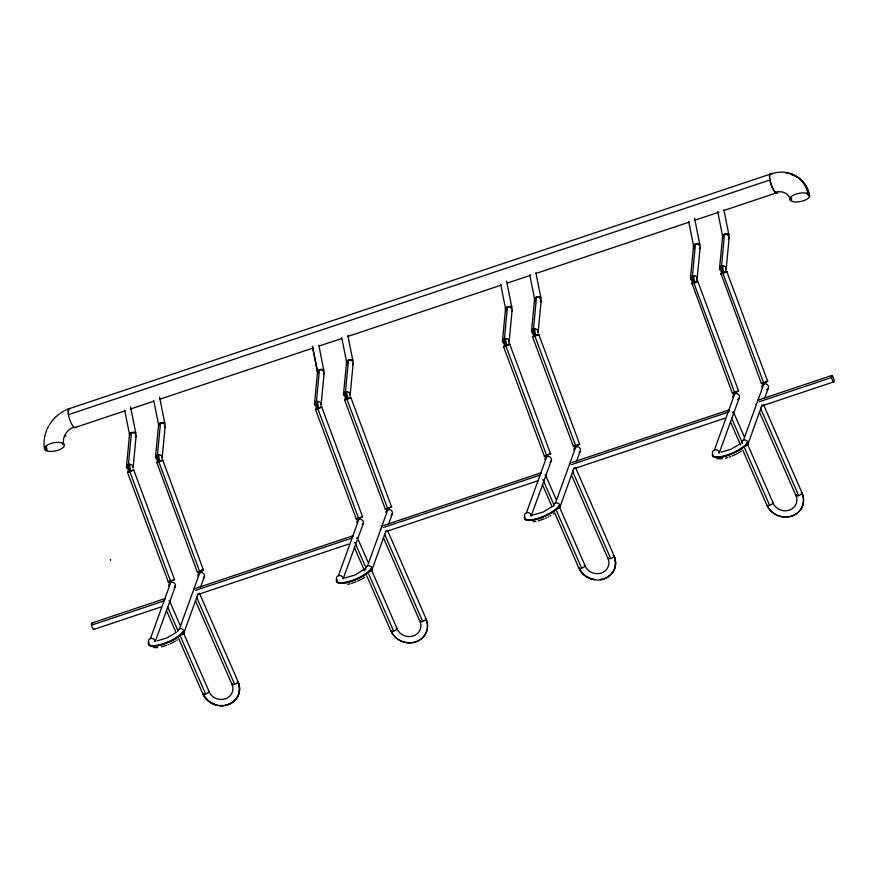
<?xml version="1.0" encoding="UTF-8"?>
<svg xmlns="http://www.w3.org/2000/svg" width="878" height="878" viewBox="0 0 878 878"><rect width="100%" height="100%" fill="white"/><g stroke="black" fill="none" stroke-linecap="round" stroke-linejoin="round"><path stroke-width="1.32" d="M169.026 581.434L168.335 581.938L127.464 472.298L133.697 470.059L133.105 469.96L133.719 469.96L174.601 579.689L168.335 581.982L174.338 579.59M202.28 570.799L197.374 572.269L156.745 462.311L162.77 460.237L203.378 569.866M361.473 517.515L362.603 516.747L321.732 407.107L320.854 407.107M391.105 507.001L385.376 509.372L391.643 507.034L350.772 397.339L349.894 397.394M508.856 344.209L509.734 344.154L550.605 453.893L544.338 456.187L550.067 453.816M578.525 444.894L579.645 444.136L538.774 334.441L532.551 336.823L573.411 446.496L578.295 445.003M737.487 391.709L738.617 390.951L697.736 281.256L696.605 281.377M766.527 381.996L767.657 381.228L726.775 271.543L725.645 271.653M126.476 466.668L129.483 435.148M150.456 638.536L170.903 582.026L129.889 471.815A7.529 2.008 71.5 0 1 128.451 464.495L131.437 432.602M133.116 467.469L136.123 435.949M155.516 456.944L158.534 425.424M179.496 628.824L199.943 572.313L158.929 462.102A7.529 2.008 71.5 0 1 157.491 454.771L160.476 422.889M162.156 457.756L165.174 426.236M314.478 403.77L317.496 372.25M338.458 575.639L358.904 519.128L317.902 408.918A7.529 2.008 71.5 0 1 316.453 401.597L319.438 369.704M321.118 404.571L324.136 373.051M343.528 394.046L346.536 362.526M350.157 394.848L353.175 363.327M502.49 340.862L505.498 309.341M526.46 512.741L546.917 456.231L505.904 346.02A7.529 2.008 71.5 0 1 504.466 338.688L507.44 306.806M509.13 341.674L512.137 310.154M531.53 331.149L534.537 299.628M555.5 503.017L575.957 446.507L534.943 336.296A7.529 2.008 71.5 0 1 533.506 328.976L536.48 297.093M538.17 331.95L541.177 300.43M690.492 277.964L693.499 246.444M714.472 449.843L734.919 393.322L693.905 283.122A7.529 2.008 71.5 0 1 692.468 275.791L695.442 243.908M697.132 278.776L700.139 247.245M719.532 268.251L722.55 236.731M743.512 440.119L763.959 383.609L722.945 273.398A7.529 2.008 71.5 0 1 721.507 266.078L724.493 234.185M726.172 269.052L729.179 237.532M321.107 407.063L321.732 407.052L315.465 409.4L356.336 519.085L361.242 517.625M385.903 508.911L385.376 509.328L344.505 399.644L345.372 399.051M509.745 344.209C496.114 348.939 508.571 345.91 509.108 344.154M537.907 334.496L538.785 334.496L532.781 336.493M737.257 391.818L732.351 393.245L691.908 283.21M766.296 382.106L761.391 383.576L720.948 273.497M204.903 697A19.206 17.56 20 0 1 202.994 693.642L202.895 693.916A19.206 17.56 20 0 0 217.228 705.341M218.018 705.495A19.206 17.56 20 0 0 238.015 682.162L238.114 681.899A19.206 17.56 20 0 1 225.229 705.21M397.888 639.305A19.206 17.56 20 0 1 390.897 631.008L390.995 630.744M402.157 641.522A19.206 17.56 20 0 0 422.296 638.065A19.206 17.56 20 0 0 426.028 619.264L426.126 619.001M600.365 579.809A19.206 17.56 20 0 0 614.029 556.367L614.128 556.092A19.206 17.56 20 0 1 603.515 578.854M789.915 516.626A19.206 17.56 20 0 0 802.031 493.469L802.13 493.195M155.241 641.522L175.238 586.647M183.831 633.082L198.11 593.594M343.254 578.624L357.072 540.409M371.833 570.184L386.111 530.685M531.256 515.726L551.252 460.851M559.846 507.275L574.113 467.787M719.258 452.829L739.254 397.954M747.847 444.378L762.115 404.89M365.72 569.866A3.347 3.062 20 0 1 367.553 565.904L387.955 509.405L346.942 399.205A7.529 2.008 71.5 0 1 345.493 391.873L348.478 359.991M200.48 587.184L204.278 576.934M358.015 537.841L363.24 523.749M388.482 524.287L392.29 514.036M576.495 461.389L580.292 451.138M764.497 398.491L768.294 388.241M168.335 581.949L169.169 581.357M203.005 569.921C205.057 570.382 195.607 573.477 198.066 571.721M362.219 516.703L356.336 519.041L356.863 518.635M503.478 346.459L544.338 456.143L544.865 455.726M579.645 444.169L573.762 446.101M732.724 392.916L738.585 390.919M761.391 383.532L767.657 381.271L766.944 381.239M65.685 436.179L66.026 435.521M133.697 470.059L127.464 472.265M345.35 399.062C343.002 400.895 351.935 397.789 350.146 397.339M692.314 282.979C689.757 285.087 700.732 280.784 696.32 281.454M720.761 273.607L726.786 271.587L725.36 271.73M161.892 460.291L162.77 460.291L156.536 462.618M321.732 407.107L315.465 409.357M350.772 397.394L344.505 399.644M197.374 572.226L198.208 571.644M203.641 569.976L202.511 570.7M356.336 519.041L357.17 518.459M697.747 281.311L691.48 283.561M726.786 271.598L720.52 273.848M364.491 569.131L355.008 575.013L344.659 578.053M552.141 506.562L543.01 512.115L532.167 515.188M175.754 632.698L167.007 637.922L157.162 640.896M739.77 444.005L731.023 449.218L721.178 452.192M553.316 514.091L553.897 513.685M176.697 640.292L177.301 639.886M740.714 451.588L741.317 451.193M364.074 577.79L364.699 577.395M740.088 451.994L738.771 452.785M174.755 641.478L175.424 641.083M363.426 578.185L362.076 578.964M550.089 516.066L550.769 515.682M174.074 641.862L172.659 642.619M738.091 453.169L736.675 453.926M361.385 579.348L359.947 580.095M547.949 517.197L548.673 516.824M171.934 642.992L170.453 643.695M735.951 454.288L734.469 455.002M359.201 580.446L357.708 581.137M545.71 518.239L546.467 517.899M733.712 455.342L732.197 455.978M168.181 644.682L168.938 644.364M356.183 581.785L351.639 583.387M544.195 518.887L538.181 520.895M200.118 570.81L201.775 570.239M200.623 570.623L202.214 570.107M166.655 645.275L161.464 646.866M729.146 457.109L730.672 456.571M68.374 408.972L769.951 174.25M68.363 414.701L769.94 179.979M501.097 285.163L348.072 336.362M507.583 282.99L530.927 275.165M536.118 273.431L689.131 222.134M694.322 220.4L718.961 212.136M724.152 210.402L777.315 192.578A10.097 2.689 71.5 0 1 771.071 184.215A10.097 2.689 71.5 0 1 771.103 173.899A33.869 29.424 -48.7 0 1 808.001 193.709L809.549 195.07A10.097 4.17 -11.3 0 1 797.751 201.918A10.097 4.17 -11.3 0 1 791.517 196.431A10.097 4.17 -11.3 0 1 808.001 193.709M195.706 588.37L352.078 536.052M91.685 623.095L165.163 598.511A3.347 0.889 71.5 0 0 164.866 599.136M383.708 525.472L540.091 473.154M758.219 400.094L831.707 375.51M571.71 462.574L728.092 410.256M91.51 625.158L163.725 601.002M195.333 590.433L351.705 538.115M383.335 527.524L539.718 475.207M571.337 464.627L727.719 412.309M759.316 401.74L831.532 377.584M348.566 544.119L197.396 594.691M93.781 629.438L160.817 607.016M537.874 480.782L385.398 531.794M761.61 406.009L833.804 381.853A3.347 0.889 71.5 0 0 832.97 376.892A3.347 0.889 71.5 0 0 831.488 377.299A3.347 0.889 71.5 0 0 833.804 381.853M724.58 418.323L573.4 468.896M75.738 427.301L125.016 410.838M130.207 409.104L153.551 401.312M160.026 399.15L313.062 348.05M319.548 345.888L341.586 338.524M727.653 457.581L725.48 458.173M350.179 583.793L347.732 584.331M533.111 521.817L535.734 521.433M538.137 334.441L538.73 334.408M162.123 460.248L162.715 460.204M722.385 458.766L716.953 458.766M157.722 647.558L153.376 647.547M767.021 381.217L767.657 381.271M549.979 453.838L550.605 453.893M391.017 507.023L391.621 507.001M361.977 516.736L362.581 516.714M44.613 449.24A10.097 4.17 -11.3 0 1 56.51 442.413A10.097 4.17 -11.3 0 1 62.612 447.945A10.097 4.17 -11.3 0 1 46.128 450.612L44.613 449.24A33.869 29.501 -47.8 0 1 44.328 438.912M69.889 408.819L69.538 408.621A10.097 2.689 71.5 0 0 69.592 419.256A10.097 2.689 71.5 0 0 75.859 427.059M771.839 174.393L771.103 173.91A10.097 2.766 71.3 0 0 770.906 183.974A10.097 2.766 71.3 0 0 777.271 192.688M791.308 199.756L791.682 200.173A15.113 13.126 -48.7 0 0 790.672 197.155M62.887 444.597L62.525 444.18A15.113 13.159 -47.8 0 1 62.36 443.116M712.738 454.376A19.206 5.872 -23.6 0 0 728.103 455.397A19.206 5.872 -23.6 0 0 747.957 442.325L747.694 441.722A19.206 5.872 -23.6 0 1 727.829 454.793A19.206 5.872 -23.6 0 1 712.475 453.772M524.671 517.57A19.206 5.872 -23.6 0 0 540.464 518.174A19.206 5.872 -23.6 0 0 559.955 505.223L559.681 504.62A19.206 5.872 -23.6 0 1 539.454 517.811A19.206 5.872 -23.6 0 1 524.561 516.363M371.833 567.814L371.679 567.517A19.206 5.872 -23.6 0 1 351.452 580.709A19.206 5.872 -23.6 0 1 336.559 579.271L336.68 579.579A19.228 5.883 -23.6 0 0 351.584 581.027A19.228 5.883 -23.6 0 0 371.833 567.814L371.943 568.132A19.206 5.872 -23.6 0 1 352.089 581.192A19.206 5.872 -23.6 0 1 336.724 580.182M183.82 630.711L183.678 630.415A19.206 5.872 -23.6 0 1 163.451 643.607A19.206 5.872 -23.6 0 1 148.558 642.169L148.821 642.773A19.206 5.872 -23.6 0 0 163.714 644.222A19.206 5.872 -23.6 0 0 183.941 631.03L183.82 630.711A19.228 5.883 -23.6 0 1 163.582 643.925A19.228 5.883 -23.6 0 1 148.667 642.476A3.347 3.062 20 0 1 151.071 638.394A3.347 3.062 20 0 1 155.044 641.62M763.432 404.473L802.13 493.085M760.48 408.16L798.662 495.598M759.404 411.914L795.951 495.609M744.061 436.333L733.317 411.727A3.347 1.021 -23.6 0 1 732.702 412.693M747.826 444.937L773.09 502.809M731.44 417.873L742.579 443.379M744.698 448.23L769.622 505.311M730.364 421.627L740.582 445.025M742.733 449.953L766.911 505.322A19.206 17.56 20 0 0 771.992 512.05M575.43 467.37L614.128 555.994M572.478 471.058L610.66 558.496M571.94 476.041L607.949 558.507M556.059 499.231L545.315 474.625A3.347 1.021 -23.6 0 1 545.183 475.053M559.286 506.606L585.088 565.706M542.911 479.553L554.04 505.059M556.696 511.128L581.62 568.209M542.363 484.524L552.042 506.694M554.72 512.851L578.909 568.22M387.428 530.268L426.115 618.891M384.476 533.956L422.658 621.394M383.401 537.709L419.947 621.404M368.058 562.129L357.302 537.523A3.347 1.021 -23.6 0 1 356.688 538.488M371.273 569.504L397.075 628.604M354.899 542.45L366.038 567.956M368.694 574.025L393.607 631.106M354.361 547.433L364.568 570.821M366.719 575.749L390.908 631.117M199.416 593.166L238.114 681.789M196.463 596.853L234.645 684.291M195.388 600.607L231.935 684.302M209.074 691.502L183.272 632.412M180.045 625.026L169.3 600.42A3.347 1.021 -23.6 0 1 169.169 600.859M167.424 606.566L178.036 630.854M180.681 636.934L205.606 694.004M166.348 610.331L176.028 632.489M178.717 638.646L202.895 694.015M808.495 195.739L808.331 195.267A32.727 28.425 -48.7 0 0 807.826 193.16M45.678 448.57L45.832 449.042A32.727 28.502 -47.8 0 1 45.48 446.88M723.856 209.721L728.762 234.272M717.743 211.763L722.649 236.314M694.553 218.139L699.722 243.985M688.703 221.475L693.609 246.027M535.854 272.619L540.76 297.17M529.741 274.66L534.647 299.211M506.551 281.037L511.72 306.883M500.701 284.373L505.607 308.935M347.842 335.517L352.758 360.068M341.729 337.558L346.634 362.109M318.802 345.23L323.708 369.781M312.689 347.282L317.595 371.833M312.305 346.042L317.408 371.581M159.587 397.119L164.746 422.966M153.727 400.456L158.38 423.723M130.548 406.843L135.706 432.689M124.687 410.18L129.593 434.731A3.347 1.383 -11.3 0 1 132.776 432.283A3.347 1.383 -11.3 0 1 135.596 433.842M757.923 400.719A3.347 0.889 71.5 0 1 758.504 400.149M129.516 435.927A3.347 2.766 5.5 0 1 133.566 432.876A3.347 2.766 5.5 0 1 135.497 437.266M169.125 586.339A3.347 3.062 20 0 1 170.617 582.509A3.347 3.062 20 0 1 174.941 583.749A3.347 3.062 20 0 1 174.261 587.821M174.667 585.977A7.287 1.943 71.5 0 1 174.492 587.645M154.66 641.269A12.544 3.83 -23.6 0 1 154.78 640.435M126.849 468.281A3.347 2.766 5.5 0 1 129.373 464.308A3.347 2.766 5.5 0 1 133.039 467.809M128.451 464.495A3.347 2.766 5.4 0 0 127.409 465.055A7.287 1.943 71.5 0 0 128.803 472.144M131.074 471.387A7.287 1.943 71.5 0 1 129.681 464.297M159.39 425.369A3.347 1.383 -11.3 0 1 159.137 423.525A3.347 1.383 -11.3 0 1 163.527 422.527A3.347 1.383 -11.3 0 1 164.57 424.195M158.556 426.203A3.347 2.766 5.5 0 1 162.606 423.152A3.347 2.766 5.5 0 1 164.537 427.553M197.978 576.045A3.347 3.062 20 0 1 200.041 572.643A3.347 3.062 20 0 1 204.091 574.212A3.347 3.062 20 0 1 203.301 578.108M203.685 577.208A7.287 1.943 71.5 0 1 203.531 577.922M177.455 631.567A3.347 3.062 20 0 1 182.042 628.955A3.347 3.062 20 0 1 183.085 634.07M182.525 634.454A3.347 3.062 20 0 1 181.878 634.706M155.889 458.568A3.347 2.766 5.5 0 1 158.644 454.584A3.347 2.766 5.5 0 1 161.947 458.448M157.491 454.771A3.347 2.766 5.4 0 0 156.46 455.342A7.287 1.943 71.5 0 0 157.853 462.432M160.114 461.674A7.287 1.943 71.5 0 1 158.72 454.584M237.29 681.416A3.347 1.021 -23.6 0 1 237.455 682.788A3.347 1.021 -23.6 0 1 233.493 684.599A3.347 1.021 -23.6 0 1 232.143 683.775M238.081 682.019A19.228 17.582 20 0 1 225.185 705.363M224.406 705.484A19.228 17.582 20 0 1 218.852 705.495M217.272 705.221A19.228 17.582 20 0 1 209.919 702.082M209.271 701.621A19.228 17.582 20 0 1 205.298 697.769M204.837 697.143A19.228 17.582 20 0 1 202.928 693.785M208.251 691.129A3.347 1.021 -23.6 0 1 208.338 692.566A3.347 1.021 -23.6 0 1 204.267 694.344A3.347 1.021 -23.6 0 1 203.235 693.324M231.968 684.072A12.544 11.469 20 0 1 225.284 698.844A12.544 11.469 20 0 1 209.041 691.743M222.88 705.495A19.206 17.56 20 0 1 220.499 705.495M217.327 705.067A19.206 17.56 20 0 1 215.768 704.672M215 704.43A19.206 17.56 20 0 1 213.497 703.86M212.761 703.53A19.206 17.56 20 0 1 209.974 701.939M209.326 701.478A19.206 17.56 20 0 1 205.364 697.626M68.451 411.98A8.879 2.371 71.5 0 1 68.813 410.07M569.91 463.88A3.347 0.889 71.5 0 1 570.041 463.145M729.014 411.881A3.347 0.889 71.5 0 1 729.003 409.96M506.365 309.286A3.347 1.383 -11.3 0 1 506.178 307.399A3.347 1.383 -11.3 0 1 510.678 306.466A3.347 1.383 -11.3 0 1 511.358 308.266M506.233 311.416A3.347 2.766 5.5 0 1 506.529 307.662A3.347 2.766 5.5 0 1 511.084 307.783A3.347 2.766 5.5 0 1 511.424 311.547M544.898 459.688A3.347 3.062 20 0 1 547.301 456.494A3.347 3.062 20 0 1 551.197 458.393A3.347 3.062 20 0 1 550.023 462.179M550.605 461.444A7.287 1.943 71.5 0 1 550.506 461.839M524.682 516.681A3.347 3.062 20 0 1 527.151 512.587A3.347 3.062 20 0 1 531.047 515.957M530.729 515.715A12.544 3.83 -23.6 0 1 530.795 514.629M502.754 342.288A3.347 2.766 5.5 0 1 505.893 338.502A3.347 2.766 5.5 0 1 508.79 342.607M503.829 343.441A3.347 2.766 5.5 0 1 503.061 342.76M504.466 338.688A3.347 2.766 5.4 0 0 503.423 339.259A7.287 1.943 71.5 0 0 504.817 346.349M507.089 345.592A7.287 1.943 71.5 0 1 505.695 338.502M535.075 299.475A3.347 1.383 -11.3 0 1 535.503 297.51A3.347 1.383 -11.3 0 1 539.948 296.797A3.347 1.383 -11.3 0 1 540.288 298.641M535.251 301.681A3.347 2.766 5.5 0 1 535.58 297.938A3.347 2.766 5.5 0 1 540.124 298.07A3.347 2.766 5.5 0 1 540.475 301.834M573.938 449.964A3.347 3.062 20 0 1 576.341 446.77A3.347 3.062 20 0 1 580.237 448.68A3.347 3.062 20 0 1 579.063 452.466M579.656 451.731A7.287 1.943 71.5 0 1 579.546 452.126M553.524 506.31A3.347 3.062 20 0 1 557.782 503.05A3.347 3.062 20 0 1 559.099 508.263M559.835 504.916A19.228 5.883 -23.6 0 1 539.959 517.998A19.228 5.883 -23.6 0 1 524.583 516.977M531.618 332.169A3.347 2.766 5.5 0 1 535.196 328.811A3.347 2.766 5.5 0 1 537.83 332.883M532.606 333.541A3.347 2.766 5.5 0 1 532.331 333.3M533.506 328.976A3.347 2.766 5.4 0 0 532.463 329.546A7.287 1.943 71.5 0 0 533.857 336.636M536.129 335.868A7.287 1.943 71.5 0 1 534.735 328.778M613.14 555.62A3.347 1.021 -23.6 0 1 613.546 556.915A3.347 1.021 -23.6 0 1 609.573 558.792A3.347 1.021 -23.6 0 1 608.147 557.969M614.095 556.224A19.228 17.582 20 0 1 600.42 579.689M591.728 579.03A19.228 17.582 20 0 0 594.867 579.7A19.206 17.56 20 0 1 589.412 578.328M590.96 578.778A19.228 17.582 20 0 1 589.456 578.207M588.721 577.878A19.228 17.582 20 0 1 579.26 568.681M599.586 579.897A19.206 17.56 20 0 1 595.613 579.908M588.677 577.998A19.206 17.56 20 0 1 578.909 568.11L579.008 567.846A3.347 1.021 -23.6 0 0 582.685 567.77A3.347 1.021 -23.6 0 0 584.254 565.333M607.982 558.265A12.544 11.469 20 0 1 601.298 573.049A12.544 11.469 20 0 1 585.055 565.937M602.769 579.074A19.206 17.56 20 0 1 600.464 579.535M594.911 579.546A19.206 17.56 20 0 1 592.551 579.085M591.015 578.635A19.206 17.56 20 0 1 589.511 578.053M588.776 577.724A19.206 17.56 20 0 1 586.658 576.583M585.988 576.144A19.206 17.56 20 0 1 579.326 568.549M318.352 372.195A3.347 1.383 -11.3 0 1 318.099 370.34A3.347 1.383 -11.3 0 1 322.5 369.342A3.347 1.383 -11.3 0 1 323.532 371.01M317.759 373.666A3.347 2.766 5.5 0 1 321.172 369.901A3.347 2.766 5.5 0 1 323.51 374.368M356.896 522.586A3.347 3.062 20 0 1 361.44 519.622A3.347 3.062 20 0 1 362.263 524.923M362.669 523.672A7.287 1.943 71.5 0 1 362.504 524.737M336.68 579.579A3.347 3.062 20 0 1 339.084 575.496A3.347 3.062 20 0 1 343.046 578.723M342.661 578.108A12.544 3.83 -23.6 0 1 342.793 577.537M314.741 405.186A3.347 2.766 5.5 0 1 317.726 401.4A3.347 2.766 5.5 0 1 320.909 405.263M316.453 401.597A3.347 2.766 5.4 0 0 315.421 402.157A7.287 1.943 71.5 0 0 316.815 409.247M319.087 408.489A7.287 1.943 71.5 0 1 317.693 401.4M347.403 362.471A3.347 1.383 -11.3 0 1 347.139 360.628A3.347 1.383 -11.3 0 1 351.54 359.629A3.347 1.383 -11.3 0 1 352.572 361.297M347.271 364.6A3.347 2.766 5.5 0 1 347.567 360.847A3.347 2.766 5.5 0 1 352.122 360.957A3.347 2.766 5.5 0 1 352.462 364.732M385.914 512.522A3.347 3.062 20 0 1 390.787 510.063A3.347 3.062 20 0 1 391.05 515.364M391.709 514.146A7.287 1.943 71.5 0 1 391.544 515.024M367.553 565.904A3.347 3.062 20 0 1 371.877 567.923A3.347 3.062 20 0 1 369.89 571.808M343.781 395.473A3.347 2.766 5.5 0 1 346.931 391.687A3.347 2.766 5.5 0 1 349.828 395.791M345.504 391.873A3.347 2.766 5.4 0 0 344.461 392.444A7.287 1.943 71.5 0 0 345.855 399.534M348.127 398.777A7.287 1.943 71.5 0 1 346.733 391.676M425.292 618.507A3.347 1.021 -23.6 0 1 425.457 619.89A3.347 1.021 -23.6 0 1 421.495 621.701A3.347 1.021 -23.6 0 1 420.145 620.867M380.306 529.895A3.347 1.021 -23.6 0 1 380.789 529.357M426.093 619.122A19.228 17.582 20 0 1 414.723 642.114M413.955 642.301A19.228 17.582 20 0 1 405.274 642.323M404.495 642.136A19.228 17.582 20 0 1 402.19 641.412M401.444 641.105A19.228 17.582 20 0 1 398.601 639.623M397.921 639.184A19.228 17.582 20 0 1 390.929 630.887M401.411 641.225A19.206 17.56 20 0 1 398.557 639.744M396.252 628.231A3.347 1.021 -23.6 0 1 396.351 629.658A3.347 1.021 -23.6 0 1 392.279 631.447A3.347 1.021 -23.6 0 1 391.237 630.426M419.98 621.174A12.544 11.469 20 0 1 413.286 635.946A12.544 11.469 20 0 1 397.043 628.835M381.908 526.778A3.347 0.889 71.5 0 1 382.04 526.043M540.87 473.593A3.347 0.889 71.5 0 1 541.002 472.858M193.895 589.676A3.347 0.889 71.5 0 1 194.027 588.94M352.868 536.491A3.347 0.889 71.5 0 1 352.989 535.756M93.979 629.241A3.347 0.889 71.5 0 1 92.388 627.803A3.347 0.889 71.5 0 1 91.389 623.72A3.347 0.889 71.5 0 1 92.695 624.006M789.98 173.646A34.088 29.611 -48.7 0 1 808.967 194.312M785.59 172.812A34.088 29.611 -48.7 0 1 788.905 173.372M777.656 191.821A10.097 2.766 71.3 0 1 777.491 192.326M775.439 192.425A13.894 12.072 -48.7 0 1 790.584 200.546M807.628 193.621A32.881 28.557 -48.7 0 1 807.87 194.696L807.134 194.203A32.727 28.425 -48.7 0 0 806.893 193.149M798.541 178.135A33.869 29.424 -48.7 0 1 809.549 195.07M791.726 174.832A33.869 29.424 -48.7 0 1 792.768 175.183M793.778 175.578A33.869 29.424 -48.7 0 1 794.777 176.017M795.753 176.489A33.869 29.424 -48.7 0 1 797.641 177.543M694.048 246.29A3.347 1.383 -11.3 0 1 694.465 244.325A3.347 1.383 -11.3 0 1 698.91 243.612A3.347 1.383 -11.3 0 1 699.25 245.456M694.213 248.507A3.347 2.766 5.5 0 1 694.542 244.753A3.347 2.766 5.5 0 1 699.097 244.885A3.347 2.766 5.5 0 1 699.437 248.65M733.13 397.635A3.347 3.062 20 0 1 734.919 393.695A3.347 3.062 20 0 1 739.243 395.594A3.347 3.062 20 0 1 737.465 399.534M712.442 452.807A3.347 3.062 20 0 1 715.614 449.668A3.347 3.062 20 0 1 719.049 452.927M718.676 452.576A12.544 3.83 -23.6 0 1 718.797 451.731M690.58 278.984A3.347 2.766 5.5 0 1 694.432 275.67A3.347 2.766 5.5 0 1 696.506 280.093M691.304 280.115A3.347 2.766 5.5 0 1 690.756 279.391M692.468 275.791A3.347 2.766 5.4 0 0 691.425 276.361A7.287 1.943 71.5 0 0 692.819 283.451M695.091 282.694A7.287 1.943 71.5 0 1 693.697 275.593M723.088 236.577A3.347 1.383 -11.3 0 1 723.538 234.591A3.347 1.383 -11.3 0 1 728.016 233.91A3.347 1.383 -11.3 0 1 728.202 235.798M723.077 238.575A3.347 2.766 5.5 0 1 723.834 234.876A3.347 2.766 5.5 0 1 728.367 235.37A3.347 2.766 5.5 0 1 728.246 239.145M762.181 387.922A3.347 3.062 20 0 1 763.959 383.982A3.347 3.062 20 0 1 768.294 385.87A3.347 3.062 20 0 1 766.505 389.81M741.471 442.863A3.347 3.062 20 0 1 744.401 439.955A3.347 3.062 20 0 1 748.012 442.512A3.347 3.062 20 0 1 745.894 446.013M747.836 442.018A19.228 5.883 -23.6 0 1 728.334 454.969A19.228 5.883 -23.6 0 1 712.519 454.376M720.344 270.402A3.347 2.766 5.5 0 1 720.476 266.638A3.347 2.766 5.4 0 1 721.507 266.078M725.546 270.369A3.347 2.766 5.5 0 0 725.019 266.605A3.347 2.766 5.5 0 0 720.476 266.638A7.287 1.943 71.5 0 0 721.859 273.727M724.13 272.97A7.287 1.943 71.5 0 1 722.737 265.88M756.177 404.528A3.347 1.021 -23.6 0 1 756.309 404.089M801.142 492.723A3.347 1.021 -23.6 0 1 801.373 494.16A3.347 1.021 -23.6 0 1 797.092 495.96A3.347 1.021 -23.6 0 1 796.576 494.643M802.097 493.326A19.228 17.582 20 0 1 789.97 516.505M789.201 516.659A19.228 17.582 20 0 1 782.078 516.681M781.288 516.527A19.228 17.582 20 0 1 778.962 515.88M778.204 515.606A19.228 17.582 20 0 1 775.296 514.234M774.605 513.828A19.228 17.582 20 0 1 772.651 512.445M772.036 511.929A19.228 17.582 20 0 1 766.944 505.091L766.911 505.212A3.347 1.021 -23.6 0 0 771.071 504.685A3.347 1.021 -23.6 0 0 772.267 502.425M789.146 516.78A19.206 17.56 20 0 1 772.607 512.565M795.984 495.368A12.544 11.469 20 0 1 789.3 510.151A12.544 11.469 20 0 1 773.057 503.039M45.173 449.986A34.088 29.687 -47.8 0 1 44.811 447.736M46.128 450.612A33.869 29.501 -47.8 0 1 45.93 449.492M63.633 443.818A13.894 12.105 -47.8 0 1 73.862 427.147M45.821 446.342A32.881 28.634 -47.8 0 0 46.282 449.613L47.006 450.107A32.727 28.502 -47.8 0 1 46.479 445.739M44.504 437.749A33.869 29.501 -47.8 0 1 46.885 429.704M47.379 428.585A33.869 29.501 -47.8 0 1 48.488 426.401M49.091 425.336A33.869 29.501 -47.8 0 1 59.858 413.593M60.867 412.89A33.869 29.501 -47.8 0 1 64.017 411.014M65.093 410.454A33.869 29.501 -47.8 0 1 66.19 409.938M67.288 409.466A33.869 29.501 -47.8 0 1 68.407 409.027M110.485 560.021L110.387 559.571A13.905 3.699 71.5 0 1 110.474 560.01"/></g></svg>
